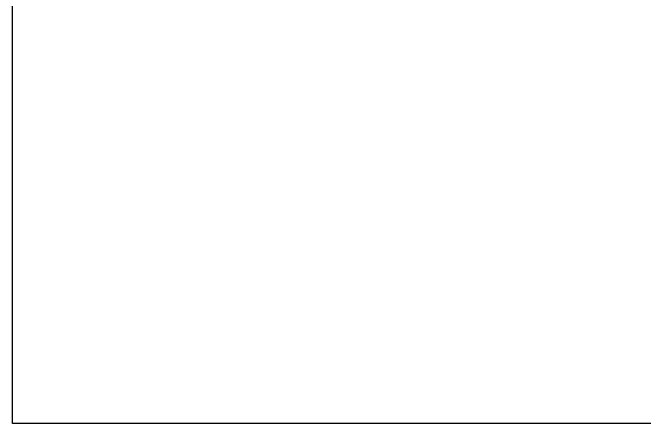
# Model space of a CAD drawing. Header units: millimetres. Extents: x 64469 to 69712, y 78667 to 80072.
# Drawn here: x 67600 to 68656, y 78667 to 79354 of the extents above; entities that cross this region are included whole.
import ezdxf

# ---------------------------------------------------------------- set-up
doc = ezdxf.new("R2010")
doc.units = ezdxf.units.MM

msp = doc.modelspace()

# ---------------------------------------------------------------- linework, layer by layer
msp.add_lwpolyline([(67600.03472371161, 80072.26456771477), (69711.60723362512, 80072.26456771477), (69711.60723362512, 78666.50318013037), (67600.03472371161, 78666.50318013037)], close=True)

doc.saveas('drawing.dxf')
